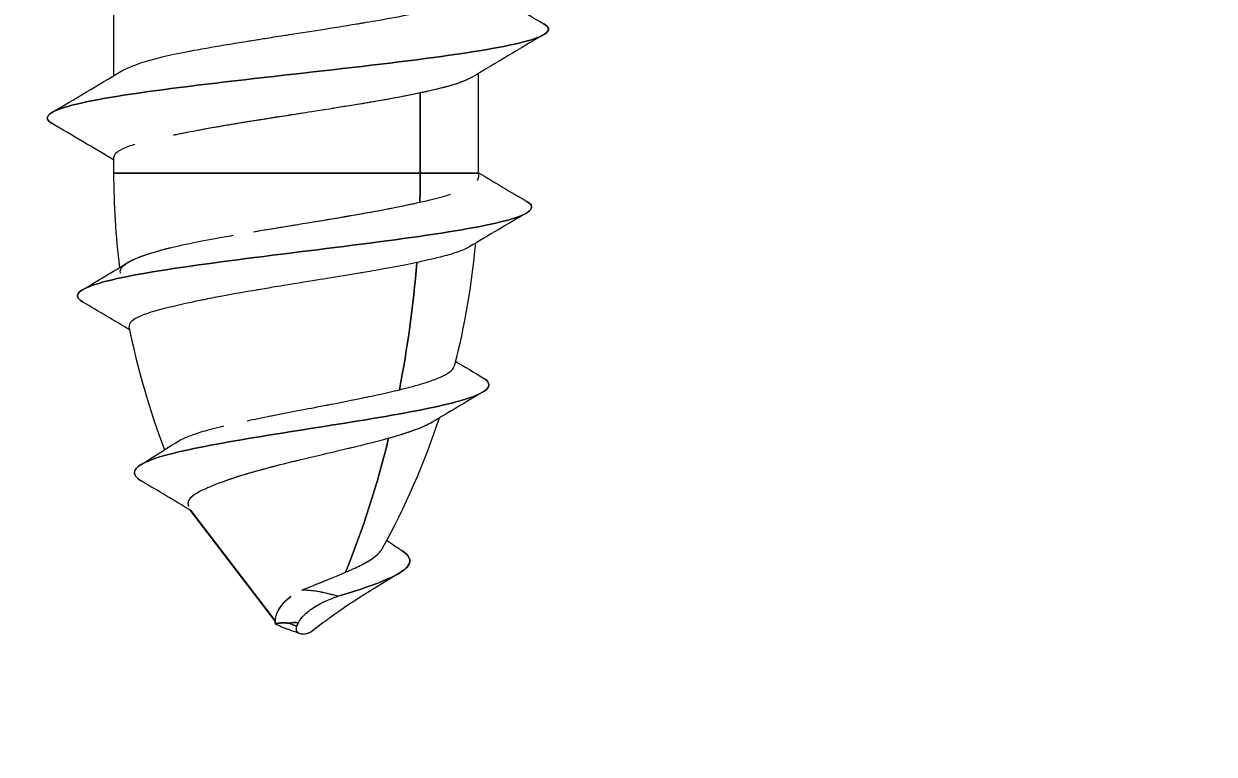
# Model space of a CAD drawing. Header units: inches. Extents: x 10 to 190, y 5 to 37.
# Drawn here: x 97.971 to 98.712, y 23.339 to 23.794 of the extents above; entities that cross this region are included whole.
import ezdxf
from ezdxf import colors
from ezdxf.entities.mleader import LeaderData, LeaderLine
from ezdxf.math import Vec2, Vec3

# ---------------------------------------------------------------- set-up
doc = ezdxf.new("R2010")
doc.units = ezdxf.units.IN
doc.header["$MEASUREMENT"] = 0
doc.styles.add('Tahoma', font='tahoma.ttf')

msp = doc.modelspace()

# ---------------------------------------------------------------- linework, layer by layer
at = {"color": 0, "linetype": 'Continuous', "lineweight": 0, "extrusion": (-1, 6.12323e-17, 0)}
for p, q in [((98.02698, 23.76154), (98.02698, 23.82077)), ((98.06329, 23.77459), (98.06329, 23.77458)), ((98.06329, 23.77458), (98.06329, 23.77459)), ((98.25398, 23.70095), (98.25398, 23.76298)), ((98.21767, 23.70095), (98.21767, 23.75076)), ((98.21767, 23.75076), (98.21767, 23.70095)), ((98.02698, 23.70095), (98.02698, 23.71094)), ((98.21767, 23.70095), (98.02698, 23.70095)), ((98.02698, 23.70095), (98.21767, 23.70095)), ((98.25398, 23.70095), (98.21767, 23.70095)), ((98.21767, 23.70095), (98.25398, 23.70095)), ((98.12776, 23.42071), (98.12785, 23.42073))]:
    msp.add_line(p, q, dxfattribs=at)
msp.add_line((98.12733, 23.42227), (98.07471, 23.49111))
msp.add_circle((101.83282, 27.66838), 6.76088)
at = {"color": 0, "linetype": 'Continuous', "lineweight": 0, "extrusion": (0, 0, -1)}
for centre, start, end in [((-98.51212, 23.70095), 353.04606, 360), ((-97.76885, 23.70095), 185.16645, 194.34115), ((-98.51212, 23.70095), 339.21542, 348.63189), ((-97.76885, 23.70095), 198.31632, 208.83062)]:
    msp.add_arc(centre, 0.48513, start, end, dxfattribs=at)
at = {"color": 0, "linetype": 'Continuous', "lineweight": 0}
for centre, major_axis, ratio, start_param, end_param in [((97.88774, 23.70095), (0, 0.48513), 0.68008, -1.608287, -1.570796), ((97.88774, 23.70095), (0, 0.48513), 0.68008, -1.8525, -1.685841), ((97.88774, 23.70095), (0, 0.48513), 0.68008, -2.108099, -1.917872), ((98.41604, 23.49842), (-0.28831, -0.0799), 0.192451, -0.090168, -0.064586)]:
    msp.add_ellipse(centre, major_axis=major_axis, ratio=ratio, start_param=start_param, end_param=end_param, dxfattribs=at)
at = {"color": 0, "linetype": 'Continuous', "lineweight": 0, "extrusion": (0, 0, -1)}
for centre, major_axis, ratio, start_param, end_param in [((97.88774, 23.70095), (0, -0.48513), 0.68008, -1.570796, -1.533305), ((97.88774, 23.70095), (0, -0.48513), 0.68008, -1.455752, -1.289092), ((97.88774, 23.70095), (0, -0.48513), 0.68008, -1.22372, -1.033494), ((98.1682, 23.42384), (0.02735, 0.00874), 0.462402, -2.398417, -2.245876), ((98.20541, 23.41915), (0.07901, -0.00107), 0.035003, -2.950208, -2.890777), ((99.31901, 24.55685), (1.20548, 1.37483), 0.164648, -2.674024, -2.67129)]:
    msp.add_ellipse(centre, major_axis=major_axis, ratio=ratio, start_param=start_param, end_param=end_param, dxfattribs=at)
at = {"color": 0, "linetype": 'Continuous', "lineweight": 0}
for points in [[(98.25398, 23.81779), (98.2675, 23.80973), (98.28105, 23.80173), (98.29461, 23.79375)], [(98.29456, 23.787), (98.2797, 23.77826), (98.26486, 23.76949), (98.25007, 23.76064)], [(97.98836, 23.73858), (98.00278, 23.74709), (98.01718, 23.75564), (98.03153, 23.76427)], [(98.02698, 23.70903), (98.01417, 23.71664), (98.00133, 23.7242), (97.98847, 23.73175)], [(98.11335, 23.73325), (98.11335, 23.73325), (98.11335, 23.73325), (98.11335, 23.73325)], [(98.11335, 23.73325), (98.11335, 23.73325), (98.11335, 23.73325), (98.11335, 23.73325)], [(98.25398, 23.70113), (98.26396, 23.69515), (98.27395, 23.68921), (98.28396, 23.68328)], [(98.25332, 23.69637), (98.25377, 23.69709), (98.25397, 23.69777), (98.25398, 23.69842)], [(98.25398, 23.70095), (98.25398, 23.70011), (98.25398, 23.69927), (98.25398, 23.69842)], [(98.21744, 23.68277), (98.22246, 23.6839), (98.22981, 23.68557), (98.23654, 23.68777)], [(98.28382, 23.67606), (98.27202, 23.66912), (98.26024, 23.66217), (98.24848, 23.65516)], [(98.00744, 23.62835), (98.01682, 23.63394), (98.02619, 23.63956), (98.03552, 23.64523)], [(98.0369, 23.60335), (98.02718, 23.60913), (98.01743, 23.61488), (98.00768, 23.62061)], [(98.23964, 23.58388), (98.24539, 23.58037), (98.25115, 23.57689), (98.25692, 23.57342)], [(98.2566, 23.56466), (98.24606, 23.55843), (98.23554, 23.55219), (98.22505, 23.54588)], [(98.04368, 23.51947), (98.05095, 23.52399), (98.0582, 23.52855), (98.0654, 23.53317)], [(98.07471, 23.49111), (98.06462, 23.49721), (98.05447, 23.50323), (98.04432, 23.50922)], [(98.19679, 23.47244), (98.19992, 23.47032), (98.20307, 23.46822), (98.20623, 23.46615)], [(98.20459, 23.45207), (98.1901, 23.44331), (98.17542, 23.43448), (98.16193, 23.42463)], [(98.15525, 23.43293), (98.15636, 23.43352), (98.1574, 23.43404), (98.15833, 23.43447)], [(98.15833, 23.43447), (98.16144, 23.43593), (98.16426, 23.43697), (98.16645, 23.43764)], [(98.14891, 23.42898), (98.14958, 23.42947), (98.1503, 23.42997), (98.15105, 23.43046)], [(98.15105, 23.43046), (98.15234, 23.43129), (98.1536, 23.43203), (98.1548, 23.43268)], [(98.12732, 23.42106), (98.12733, 23.42092), (98.12733, 23.42079), (98.12734, 23.42065)], [(98.12888, 23.42088), (98.1283, 23.4208), (98.12778, 23.42071), (98.12734, 23.42065)], [(98.12734, 23.42065), (98.12858, 23.42002), (98.1299, 23.41937), (98.13132, 23.41873)], [(98.14183, 23.42123), (98.13945, 23.42147), (98.13747, 23.42137), (98.13591, 23.42092)], [(98.13591, 23.42092), (98.13757, 23.42029), (98.13923, 23.41967), (98.1409, 23.41905)], [(98.1409, 23.41905), (98.13923, 23.41967), (98.13757, 23.42029), (98.13591, 23.42092)], [(98.1409, 23.41905), (98.14119, 23.41976), (98.1415, 23.42048), (98.14183, 23.42123)], [(98.15733, 23.42128), (98.15481, 23.41944), (98.15221, 23.41749), (98.14978, 23.41548)], [(98.15733, 23.42128), (98.15444, 23.41917), (98.1519, 23.41724), (98.14978, 23.41548)], [(98.16193, 23.42462), (98.16063, 23.42369), (98.1591, 23.42257), (98.15733, 23.42128)], [(98.14272, 23.41438), (98.14008, 23.41535), (98.13745, 23.41631), (98.13479, 23.4173)], [(98.1416, 23.41501), (98.14057, 23.41584), (98.14012, 23.41719), (98.1409, 23.41905)], [(98.14055, 23.41678), (98.14044, 23.41744), (98.14055, 23.41821), (98.1409, 23.41905)], [(98.1416, 23.41501), (98.14102, 23.41548), (98.14067, 23.4161), (98.14055, 23.41678)], [(98.14381, 23.41412), (98.14284, 23.41425), (98.14211, 23.4146), (98.1416, 23.41501)], [(98.1467, 23.41434), (98.14551, 23.41403), (98.14454, 23.41402), (98.14381, 23.41412)], [(98.14978, 23.41548), (98.14881, 23.415), (98.14778, 23.41463), (98.1467, 23.41434)]]:
    msp.add_open_spline(points, degree=3, dxfattribs=at)
for points, knots in [([(98.03153, 23.76427), (98.03259, 23.76495), (98.03357, 23.76539), (98.034, 23.7656), (98.03608, 23.76662), (98.03909, 23.76788), (98.04372, 23.76939), (98.04756, 23.77064), (98.05107, 23.7716), (98.05358, 23.77226), (98.05515, 23.77268), (98.05635, 23.77297), (98.05709, 23.77316), (98.06124, 23.77417), (98.06665, 23.77536), (98.07378, 23.77672), (98.07441, 23.77684), (98.08016, 23.77798), (98.09295, 23.78014), (98.09706, 23.78084), (98.10106, 23.78149), (98.10487, 23.78211), (98.1068, 23.78243), (98.10883, 23.78276), (98.11096, 23.7831), (98.11163, 23.78321), (98.11226, 23.78331), (98.11283, 23.7834), (98.11499, 23.78375), (98.11644, 23.78398), (98.11713, 23.78409), (98.11936, 23.78444), (98.12248, 23.78493), (98.12653, 23.78556), (98.1311, 23.78627), (98.1343, 23.78677), (98.1361, 23.78705), (98.14365, 23.78822), (98.1511, 23.78937), (98.15832, 23.79051), (98.16052, 23.79086), (98.16419, 23.79144), (98.16921, 23.79226), (98.17391, 23.79302), (98.17745, 23.79361), (98.17991, 23.79401), (98.18063, 23.79413), (98.18151, 23.79428), (98.18255, 23.79446), (98.18638, 23.7951), (98.19236, 23.7961), (98.19988, 23.79746), (98.20692, 23.79874), (98.21279, 23.7999), (98.21767, 23.80094)], [0.3421887, 0.3421887, 0.3421887, 0.3421887, 0.375, 0.375, 0.375, 0.4375, 0.4375, 0.4375, 0.4759842, 0.4759842, 0.4759842, 0.5, 0.5, 0.5, 0.5625, 0.5625, 0.5625, 0.625, 0.625, 0.625, 0.6607143, 0.6607143, 0.6607143, 0.6785714, 0.6785714, 0.6785714, 0.6822968, 0.6822968, 0.6822968, 0.6964286, 0.6964286, 0.6964286, 0.7232143, 0.7232143, 0.7232143, 0.75, 0.75, 0.75, 0.8125, 0.8125, 0.8125, 0.84375, 0.84375, 0.84375, 0.875, 0.875, 0.875, 0.8883651, 0.8883651, 0.8883651, 0.9375, 0.9375, 0.9375, 1, 1, 1, 1]), ([(97.98847, 23.73175), (97.98596, 23.73322), (97.985, 23.7347), (97.98752, 23.73986), (97.99976, 23.74354), (98.041, 23.75091), (98.07046, 23.7546), (98.13399, 23.76197), (98.16826, 23.76566), (98.2291, 23.77303), (98.25552, 23.77671), (98.29061, 23.78408), (98.29918, 23.78777), (98.29678, 23.79222), (98.29591, 23.79299), (98.29461, 23.79375)], [0.10764897, 0.10764897, 0.10764897, 0.10764897, 0.10915389, 0.10915389, 0.11291274, 0.11291274, 0.11667158, 0.11667158, 0.12043042, 0.12043042, 0.12418927, 0.12418927, 0.12794811, 0.12794811, 0.12872891, 0.12872891, 0.12872891, 0.12872891]), ([(98.29461, 23.79375), (98.29591, 23.79299), (98.29678, 23.79222), (98.29918, 23.78777), (98.29061, 23.78408), (98.25552, 23.77671), (98.2291, 23.77303), (98.16826, 23.76566), (98.13399, 23.76197), (98.07046, 23.7546), (98.041, 23.75091), (97.99976, 23.74354), (97.98752, 23.73986), (97.985, 23.7347), (97.98596, 23.73322), (97.98847, 23.73175)], [-0.12872891, -0.12872891, -0.12872891, -0.12872891, -0.12794811, -0.12794811, -0.12418927, -0.12418927, -0.12043042, -0.12043042, -0.11667158, -0.11667158, -0.11291274, -0.11291274, -0.10915389, -0.10915389, -0.10764897, -0.10764897, -0.10764897, -0.10764897]), ([(98.25042, 23.76085), (98.24854, 23.75966), (98.24593, 23.7585), (98.24278, 23.75736), (98.23967, 23.75624), (98.23579, 23.75508), (98.23192, 23.75407), (98.22805, 23.75306), (98.22313, 23.75191), (98.21767, 23.75076)], [0.8117206, 0.8117206, 0.8117206, 0.8117206, 0.875, 0.875, 0.875, 0.9375, 0.9375, 0.9375, 1, 1, 1, 1]), ([(98.25007, 23.76064), (98.24873, 23.75984), (98.24675, 23.75885), (98.24364, 23.75768), (98.24121, 23.75677), (98.23869, 23.75597), (98.23633, 23.75528), (98.23497, 23.75489), (98.23367, 23.75453), (98.23246, 23.75421), (98.23174, 23.75402), (98.22959, 23.75344), (98.22546, 23.75248), (98.22257, 23.75181), (98.21993, 23.75123), (98.21767, 23.75076)], [0.8242341, 0.8242341, 0.8242341, 0.8242341, 0.875, 0.875, 0.875, 0.9146028, 0.9146028, 0.9146028, 0.9375, 0.9375, 0.9375, 0.96875, 0.96875, 0.96875, 1, 1, 1, 1]), ([(98.21767, 23.75076), (98.2129, 23.74975), (98.20754, 23.74867), (98.19914, 23.74713), (98.19074, 23.74559), (98.1842, 23.7445), (98.18221, 23.74417), (98.18021, 23.74384), (98.17373, 23.74276), (98.16448, 23.7413), (98.15523, 23.73984), (98.14826, 23.73876), (98.14484, 23.73822), (98.14142, 23.73769), (98.13442, 23.7366), (98.12444, 23.73502), (98.11445, 23.73344), (98.10781, 23.73236), (98.10333, 23.73162), (98.09886, 23.73089), (98.09228, 23.72979), (98.0834, 23.72817), (98.07452, 23.72655), (98.06916, 23.72547), (98.06491, 23.7246), (98.06463, 23.72454), (98.06434, 23.72448), (98.06405, 23.72442)], [0, 0, 0, 0, 0.0625, 0.0625, 0.0625, 0.125, 0.125, 0.125, 0.1875, 0.1875, 0.1875, 0.25, 0.25, 0.25, 0.3125, 0.3125, 0.3125, 0.375, 0.375, 0.375, 0.4375, 0.4375, 0.4375, 0.5, 0.5, 0.5, 0.5042141, 0.5042141, 0.5042141, 0.5042141]), ([(98.21767, 23.75076), (98.21301, 23.74977), (98.20756, 23.74869), (98.20123, 23.74751), (98.19121, 23.74566), (98.18459, 23.74457), (98.18269, 23.74425), (98.18056, 23.74389), (98.17413, 23.74282), (98.16279, 23.74103)], [0, 0, 0, 0, 0.0625, 0.0625, 0.0625, 0.125, 0.125, 0.125, 0.1874488, 0.1874488, 0.1874488, 0.1874488]), ([(98.14364, 23.73804), (98.14311, 23.73795), (98.14259, 23.73787), (98.14208, 23.73779), (98.13911, 23.73733), (98.13564, 23.73679), (98.1317, 23.73617), (98.12821, 23.73562), (98.12474, 23.73507), (98.12132, 23.73453), (98.11927, 23.7342), (98.11643, 23.73375), (98.11283, 23.73317), (98.11228, 23.73308), (98.11172, 23.73299), (98.11114, 23.7329), (98.10767, 23.73234), (98.10438, 23.7318), (98.10126, 23.73128), (98.09836, 23.7308), (98.09174, 23.7297), (98.08245, 23.728), (98.07483, 23.7266), (98.06942, 23.72552), (98.06567, 23.72475), (98.06554, 23.72473), (98.06542, 23.7247), (98.0653, 23.72468)], [0.244908, 0.244908, 0.244908, 0.244908, 0.25, 0.25, 0.25, 0.28125, 0.28125, 0.28125, 0.3125, 0.3125, 0.3125, 0.3396513, 0.3396513, 0.3396513, 0.34375, 0.34375, 0.34375, 0.375, 0.375, 0.375, 0.4375, 0.4375, 0.4375, 0.5, 0.5, 0.5, 0.5013727, 0.5013727, 0.5013727, 0.5013727]), ([(98.03999, 23.71874), (98.03761, 23.71803), (98.03462, 23.71704), (98.03202, 23.71577), (98.03001, 23.7148), (98.02855, 23.71381), (98.02774, 23.7128), (98.0276, 23.71263), (98.02743, 23.7124), (98.02728, 23.71211), (98.02712, 23.71179), (98.02698, 23.7114), (98.02698, 23.71094)], [0.625, 0.625, 0.625, 0.625, 0.6875, 0.6875, 0.6875, 0.75, 0.75, 0.75, 0.7712902, 0.7712902, 0.7712902, 0.7952598, 0.7952598, 0.7952598, 0.7952598]), ([(98.00768, 23.62061), (98.00484, 23.62227), (98.00373, 23.62394), (98.0062, 23.62929), (98.01713, 23.63298), (98.05414, 23.64035), (98.08065, 23.64403), (98.13805, 23.6514), (98.16914, 23.65509), (98.22457, 23.66246), (98.24876, 23.66615), (98.28087, 23.67352), (98.2887, 23.6772), (98.28622, 23.68169), (98.28531, 23.68249), (98.28396, 23.68328)], [0.06986645, 0.06986645, 0.06986645, 0.06986645, 0.07156545, 0.07156545, 0.07532429, 0.07532429, 0.07908314, 0.07908314, 0.08284198, 0.08284198, 0.08660083, 0.08660083, 0.09035967, 0.09035967, 0.0911743, 0.0911743, 0.0911743, 0.0911743]), ([(98.28396, 23.68328), (98.28531, 23.68249), (98.28622, 23.68169), (98.2887, 23.6772), (98.28087, 23.67352), (98.24876, 23.66615), (98.22457, 23.66246), (98.16914, 23.65509), (98.13805, 23.6514), (98.08065, 23.64403), (98.05414, 23.64035), (98.01713, 23.63298), (98.0062, 23.62929), (98.00373, 23.62394), (98.00484, 23.62227), (98.00768, 23.62061)], [-0.0911743, -0.0911743, -0.0911743, -0.0911743, -0.09035967, -0.09035967, -0.08660083, -0.08660083, -0.08284198, -0.08284198, -0.07908314, -0.07908314, -0.07532429, -0.07532429, -0.07156545, -0.07156545, -0.06986645, -0.06986645, -0.06986645, -0.06986645]), ([(98.11388, 23.66441), (98.11452, 23.66452), (98.11517, 23.66463), (98.11583, 23.66474), (98.12186, 23.66575), (98.12916, 23.66696), (98.13768, 23.66835), (98.14514, 23.66957), (98.15243, 23.67077), (98.15941, 23.67194), (98.15953, 23.67196), (98.16693, 23.67317), (98.18047, 23.67557), (98.18142, 23.67573), (98.1829, 23.676), (98.18488, 23.67635), (98.18843, 23.67699), (98.19362, 23.67792), (98.20001, 23.67916), (98.20692, 23.68049), (98.21267, 23.68169), (98.21744, 23.68277)], [0.6982106, 0.6982106, 0.6982106, 0.6982106, 0.7033583, 0.7033583, 0.7033583, 0.75, 0.75, 0.75, 0.8125, 0.8125, 0.8125, 0.875, 0.875, 0.875, 0.8973932, 0.8973932, 0.8973932, 0.9375, 0.9375, 0.9375, 1, 1, 1, 1]), ([(98.11512, 23.66462), (98.11908, 23.66529), (98.12281, 23.66591), (98.12638, 23.6665), (98.13378, 23.66772), (98.14217, 23.66908), (98.15102, 23.67055), (98.16189, 23.67234), (98.17207, 23.67408), (98.18072, 23.67561), (98.18264, 23.67595), (98.18448, 23.67628), (98.18661, 23.67666), (98.19452, 23.67809), (98.20204, 23.67951), (98.20863, 23.68087), (98.21177, 23.68152), (98.21471, 23.68215), (98.21744, 23.68277)], [0.6798564, 0.6798564, 0.6798564, 0.6798564, 0.7142857, 0.7142857, 0.7142857, 0.7857143, 0.7857143, 0.7857143, 0.8733901, 0.8733901, 0.8733901, 0.8928571, 0.8928571, 0.8928571, 0.9654359, 0.9654359, 0.9654359, 1, 1, 1, 1]), ([(98.03552, 23.64523), (98.03629, 23.6457), (98.03706, 23.6461), (98.03771, 23.64643), (98.03994, 23.64756), (98.04298, 23.64883), (98.04724, 23.65027), (98.04727, 23.65028), (98.04871, 23.65079), (98.0521, 23.65181), (98.05403, 23.65238), (98.05575, 23.65286), (98.05716, 23.65324), (98.05856, 23.65362), (98.05965, 23.6539), (98.06037, 23.65409), (98.06437, 23.6551), (98.06966, 23.65631), (98.07674, 23.65773), (98.08173, 23.65873), (98.08792, 23.6599), (98.09552, 23.66124), (98.09693, 23.66149), (98.09881, 23.66182), (98.1012, 23.66224)], [0.3500353, 0.3500353, 0.3500353, 0.3500353, 0.375, 0.375, 0.375, 0.4375, 0.4375, 0.4375, 0.4625, 0.4625, 0.4625, 0.4813675, 0.4813675, 0.4813675, 0.5, 0.5, 0.5, 0.5625, 0.5625, 0.5625, 0.625, 0.625, 0.625, 0.6559796, 0.6559796, 0.6559796, 0.6559796]), ([(98.03102, 23.63874), (98.03102, 23.63875), (98.03102, 23.63875), (98.03102, 23.63876), (98.0306, 23.64035), (98.03127, 23.64195), (98.03325, 23.64362), (98.03433, 23.64454), (98.03584, 23.64547), (98.03752, 23.64633), (98.03989, 23.64755), (98.04303, 23.64883), (98.04669, 23.65008), (98.04851, 23.6507), (98.05049, 23.65134), (98.05355, 23.65223), (98.05662, 23.65312), (98.05906, 23.65376), (98.06081, 23.6542), (98.06116, 23.65428), (98.06152, 23.65437), (98.06189, 23.65446)], [0.2498258, 0.2498258, 0.2498258, 0.2498258, 0.25, 0.25, 0.25, 0.3308546, 0.3308546, 0.3308546, 0.375, 0.375, 0.375, 0.4375, 0.4375, 0.4375, 0.46875, 0.46875, 0.46875, 0.5, 0.5, 0.5, 0.5062439, 0.5062439, 0.5062439, 0.5062439]), ([(98.24848, 23.65516), (98.24708, 23.65433), (98.24499, 23.65331), (98.24166, 23.65209), (98.23969, 23.65138), (98.2376, 23.65071), (98.2355, 23.6501), (98.23376, 23.64958), (98.23201, 23.64911), (98.2303, 23.64867), (98.2242, 23.6471), (98.21881, 23.64596), (98.21549, 23.64526)], [0.8198428, 0.8198428, 0.8198428, 0.8198428, 0.875, 0.875, 0.875, 0.9090879, 0.9090879, 0.9090879, 0.9375, 0.9375, 0.9375, 1, 1, 1, 1]), ([(98.21549, 23.64526), (98.21085, 23.64429), (98.20529, 23.64319), (98.19869, 23.64197), (98.19213, 23.64076), (98.18694, 23.63986), (98.18358, 23.63929), (98.18191, 23.639), (98.18069, 23.63879), (98.17992, 23.63867), (98.17317, 23.63753), (98.1664, 23.63643), (98.15976, 23.63536), (98.15439, 23.6345), (98.14743, 23.63338), (98.13897, 23.632), (98.13629, 23.63156), (98.13232, 23.63092), (98.12713, 23.63006), (98.12379, 23.6295), (98.12032, 23.62893), (98.11674, 23.62832), (98.11634, 23.62826), (98.11593, 23.62819), (98.11553, 23.62812), (98.10987, 23.62716), (98.10421, 23.62617), (98.09867, 23.62516), (98.0963, 23.62472), (98.09318, 23.62414), (98.08945, 23.62342), (98.08519, 23.62259), (98.08236, 23.622), (98.08073, 23.62167), (98.07386, 23.62024), (98.0688, 23.6191), (98.06504, 23.61822), (98.06397, 23.61797), (98.06255, 23.61764), (98.06086, 23.61724), (98.0598, 23.61698), (98.05864, 23.61669), (98.0574, 23.61638), (98.05738, 23.61637), (98.05548, 23.61592), (98.05233, 23.615), (98.04801, 23.61375), (98.04512, 23.61267), (98.0431, 23.61177), (98.04138, 23.61101), (98.03918, 23.60991), (98.03776, 23.60847), (98.03727, 23.60798), (98.03689, 23.60747), (98.03667, 23.60694), (98.03646, 23.60642), (98.03639, 23.60588), (98.0365, 23.60533)], [0, 0, 0, 0, 0.0625, 0.0625, 0.0625, 0.1042978, 0.1042978, 0.1042978, 0.125, 0.125, 0.125, 0.1875, 0.1875, 0.1875, 0.25, 0.25, 0.25, 0.2857143, 0.2857143, 0.2857143, 0.3178157, 0.3178157, 0.3178157, 0.3214286, 0.3214286, 0.3214286, 0.375, 0.375, 0.375, 0.40625, 0.40625, 0.40625, 0.4375, 0.4375, 0.4375, 0.5, 0.5, 0.5, 0.5219897, 0.5219897, 0.5219897, 0.5357143, 0.5357143, 0.5357143, 0.5625, 0.5625, 0.5625, 0.625, 0.625, 0.625, 0.6875, 0.6875, 0.6875, 0.7176111, 0.7176111, 0.7176111, 0.7471729, 0.7471729, 0.7471729, 0.7471729]), ([(98.20467, 23.56609), (98.20842, 23.567), (98.21333, 23.56825), (98.21853, 23.56982), (98.22039, 23.57038), (98.22219, 23.57096), (98.22391, 23.57155), (98.22576, 23.57219), (98.2275, 23.57284), (98.22911, 23.57352), (98.23259, 23.57497), (98.23464, 23.57618), (98.23596, 23.57716), (98.23721, 23.57809), (98.23849, 23.5793), (98.23887, 23.58079)], [0, 0, 0, 0, 0.0625, 0.0625, 0.0625, 0.0926505, 0.0926505, 0.0926505, 0.125, 0.125, 0.125, 0.1875, 0.1875, 0.1875, 0.2493517, 0.2493517, 0.2493517, 0.2493517]), ([(98.04432, 23.50922), (98.04262, 23.51022), (98.04137, 23.51122), (98.03712, 23.51685), (98.04395, 23.52147), (98.07579, 23.52978), (98.09636, 23.53347), (98.14125, 23.54084), (98.1658, 23.54452), (98.20995, 23.55189), (98.22942, 23.55558), (98.25543, 23.56295), (98.26189, 23.56664), (98.25974, 23.57135), (98.25863, 23.57239), (98.25692, 23.57342)], [0.03199958, 0.03199958, 0.03199958, 0.03199958, 0.03301887, 0.03301887, 0.03773585, 0.03773585, 0.04149469, 0.04149469, 0.04525354, 0.04525354, 0.04901238, 0.04901238, 0.05277123, 0.05277123, 0.05382314, 0.05382314, 0.05382314, 0.05382314]), ([(98.25692, 23.57342), (98.25863, 23.57239), (98.25974, 23.57135), (98.26189, 23.56664), (98.25543, 23.56295), (98.22942, 23.55558), (98.20995, 23.55189), (98.1658, 23.54452), (98.14125, 23.54084), (98.09636, 23.53347), (98.07579, 23.52978), (98.04395, 23.52147), (98.03712, 23.51685), (98.04137, 23.51122), (98.04262, 23.51022), (98.04432, 23.50922)], [-0.05382314, -0.05382314, -0.05382314, -0.05382314, -0.05277123, -0.05277123, -0.04901238, -0.04901238, -0.04525354, -0.04525354, -0.04149469, -0.04149469, -0.03773585, -0.03773585, -0.03301887, -0.03301887, -0.03199958, -0.03199958, -0.03199958, -0.03199958]), ([(98.10992, 23.54687), (98.11242, 23.54739), (98.11669, 23.54828), (98.12301, 23.54955), (98.12392, 23.54973), (98.12488, 23.54992), (98.12589, 23.55012), (98.13132, 23.5512), (98.13687, 23.55227), (98.14246, 23.55334), (98.14687, 23.55418), (98.1525, 23.55526), (98.15927, 23.55657), (98.15978, 23.55667), (98.16539, 23.55774), (98.17553, 23.55977), (98.17629, 23.55993), (98.17746, 23.56016), (98.17903, 23.56048), (98.18182, 23.56105), (98.18585, 23.56187), (98.19088, 23.56295), (98.19633, 23.56412), (98.20089, 23.56517), (98.20467, 23.56609)], [0.625, 0.625, 0.625, 0.625, 0.6795775, 0.6795775, 0.6795775, 0.6875, 0.6875, 0.6875, 0.75, 0.75, 0.75, 0.8125, 0.8125, 0.8125, 0.875, 0.875, 0.875, 0.8975538, 0.8975538, 0.8975538, 0.9375, 0.9375, 0.9375, 1, 1, 1, 1]), ([(98.22532, 23.54604), (98.22402, 23.54524), (98.22251, 23.54445), (98.22063, 23.54359), (98.21737, 23.5421), (98.21313, 23.54054), (98.20854, 23.53907), (98.20514, 23.53798), (98.20157, 23.53693), (98.198, 23.53594)], [0.8336456, 0.8336456, 0.8336456, 0.8336456, 0.875, 0.875, 0.875, 0.9467142, 0.9467142, 0.9467142, 1, 1, 1, 1]), ([(98.22505, 23.54588), (98.22396, 23.54523), (98.22262, 23.54451), (98.22097, 23.54375), (98.21929, 23.54297), (98.21753, 23.54224), (98.21578, 23.54158), (98.21416, 23.54096), (98.21255, 23.5404), (98.21101, 23.53988), (98.20616, 23.53824), (98.20157, 23.53693), (98.198, 23.53594)], [0.8425392, 0.8425392, 0.8425392, 0.8425392, 0.875, 0.875, 0.875, 0.9075007, 0.9075007, 0.9075007, 0.9375, 0.9375, 0.9375, 1, 1, 1, 1]), ([(98.0654, 23.53317), (98.06766, 23.53463), (98.07019, 23.53581), (98.07236, 23.53672), (98.07404, 23.53743), (98.07584, 23.5381), (98.07774, 23.53875), (98.0793, 23.53928), (98.08093, 23.5398), (98.08259, 23.54029), (98.08556, 23.54117), (98.08965, 23.54228), (98.09535, 23.54364), (98.09535, 23.54364), (98.09536, 23.54364), (98.09536, 23.54364)], [0.378452, 0.378452, 0.378452, 0.378452, 0.4375, 0.4375, 0.4375, 0.471804, 0.471804, 0.471804, 0.5, 0.5, 0.5, 0.5625, 0.5625, 0.5625, 0.5625726, 0.5625726, 0.5625726, 0.5625726]), ([(98.198, 23.53594), (98.19456, 23.53498), (98.19056, 23.53391), (98.18594, 23.53274), (98.1823, 23.53181), (98.17854, 23.53088), (98.17473, 23.52996), (98.17408, 23.5298), (98.17342, 23.52965), (98.17277, 23.52949), (98.17063, 23.52898), (98.16832, 23.52843), (98.16584, 23.52785), (98.16442, 23.52752), (98.16206, 23.52696), (98.15873, 23.52618), (98.15378, 23.52503), (98.14899, 23.52391), (98.14443, 23.52282), (98.14118, 23.52204), (98.13634, 23.52088), (98.1302, 23.51934), (98.12854, 23.51892), (98.1269, 23.51851), (98.12527, 23.51809), (98.12462, 23.51792), (98.12397, 23.51775), (98.12333, 23.51759), (98.12152, 23.51711), (98.11927, 23.51652), (98.11667, 23.5158), (98.11394, 23.51504), (98.10956, 23.51381), (98.10423, 23.5121), (98.0991, 23.51045), (98.09569, 23.5092), (98.09344, 23.50835), (98.09117, 23.5075), (98.08912, 23.5067), (98.08727, 23.50593), (98.0863, 23.50553), (98.08539, 23.50514), (98.08454, 23.50477), (98.08232, 23.50379), (98.07996, 23.50266), (98.07792, 23.5014), (98.07727, 23.50099), (98.07643, 23.50045), (98.07562, 23.49976), (98.07463, 23.49894), (98.07423, 23.49839), (98.07403, 23.49812), (98.07317, 23.49695), (98.07293, 23.49582), (98.07314, 23.49473), (98.0732, 23.49442), (98.07331, 23.49406), (98.07351, 23.49364)], [0, 0, 0, 0, 0.0625, 0.0625, 0.0625, 0.1158571, 0.1158571, 0.1158571, 0.125, 0.125, 0.125, 0.15625, 0.15625, 0.15625, 0.1875, 0.1875, 0.1875, 0.25, 0.25, 0.25, 0.3125, 0.3125, 0.3125, 0.3348726, 0.3348726, 0.3348726, 0.34375, 0.34375, 0.34375, 0.375, 0.375, 0.375, 0.4375, 0.4375, 0.4375, 0.5, 0.5, 0.5, 0.5409445, 0.5409445, 0.5409445, 0.5625, 0.5625, 0.5625, 0.625, 0.625, 0.625, 0.65625, 0.65625, 0.65625, 0.6875, 0.6875, 0.6875, 0.75, 0.75, 0.75, 0.7709624, 0.7709624, 0.7709624, 0.7709624]), ([(98.14443, 23.52282), (98.13697, 23.52104), (98.12957, 23.5192), (98.12254, 23.51733), (98.11342, 23.5149), (98.10493, 23.5124), (98.09767, 23.50988), (98.09621, 23.50937), (98.0948, 23.50886), (98.09344, 23.50835)], [0.25, 0.25, 0.25, 0.25, 0.3476611, 0.3476611, 0.3476611, 0.4744341, 0.4744341, 0.4744341, 0.5, 0.5, 0.5, 0.5]), ([(98.07675, 23.50063), (98.07514, 23.49949), (98.07403, 23.49835), (98.07348, 23.4972), (98.07309, 23.49639), (98.07298, 23.49557), (98.07314, 23.49473), (98.07321, 23.49437), (98.07334, 23.49401), (98.07351, 23.49364)], [0.6397109, 0.6397109, 0.6397109, 0.6397109, 0.7045485, 0.7045485, 0.7045485, 0.75, 0.75, 0.75, 0.7695749, 0.7695749, 0.7695749, 0.7695749]), ([(98.16645, 23.43764), (98.1721, 23.43937), (98.17762, 23.44111), (98.19637, 23.44747), (98.20692, 23.4521), (98.2123, 23.45986), (98.21101, 23.463), (98.20623, 23.46615)], [0.007664053, 0.007664053, 0.007664053, 0.007664053, 0.009433962, 0.009433962, 0.014150943, 0.014150943, 0.017355545, 0.017355545, 0.017355545, 0.017355545]), ([(98.20623, 23.46615), (98.21101, 23.463), (98.2123, 23.45986), (98.20692, 23.4521), (98.19637, 23.44747), (98.17762, 23.44111), (98.1721, 23.43937), (98.16645, 23.43764)], [-0.017355545, -0.017355545, -0.017355545, -0.017355545, -0.014150943, -0.014150943, -0.009433962, -0.009433962, -0.007664053, -0.007664053, -0.007664053, -0.007664053]), ([(98.17118, 23.45265), (98.17429, 23.45399), (98.17744, 23.45541), (98.18021, 23.45679), (98.18299, 23.45818), (98.18542, 23.45955), (98.18732, 23.46081), (98.18964, 23.46234), (98.19147, 23.46383), (98.19282, 23.46549), (98.19322, 23.46599), (98.19356, 23.4665), (98.19385, 23.46701)], [0, 0, 0, 0, 0.0625, 0.0625, 0.0625, 0.125, 0.125, 0.125, 0.201483, 0.201483, 0.201483, 0.2244007, 0.2244007, 0.2244007, 0.2244007]), ([(98.18043, 23.4569), (98.18043, 23.4569), (98.18043, 23.4569), (98.18043, 23.4569), (98.18249, 23.45793), (98.18509, 23.4593), (98.18765, 23.46103), (98.18885, 23.46184), (98.19078, 23.46317), (98.19242, 23.46503), (98.19276, 23.46541), (98.19312, 23.46585), (98.19345, 23.46635), (98.19362, 23.46661), (98.19379, 23.46688), (98.19394, 23.46717)], [0.0624808, 0.0624808, 0.0624808, 0.0624808, 0.0625, 0.0625, 0.0625, 0.125, 0.125, 0.125, 0.1875, 0.1875, 0.1875, 0.2133977, 0.2133977, 0.2133977, 0.2266291, 0.2266291, 0.2266291, 0.2266291]), ([(98.14405, 23.44142), (98.14723, 23.4428), (98.15048, 23.44415), (98.15372, 23.44547), (98.15702, 23.44682), (98.1603, 23.44814), (98.16348, 23.44944), (98.16614, 23.45052), (98.16873, 23.4516), (98.17118, 23.45265)], [0, 0, 0, 0, 0.348333, 0.348333, 0.348333, 0.703031, 0.703031, 0.703031, 1, 1, 1, 1]), ([(98.14405, 23.44142), (98.14888, 23.44351), (98.15367, 23.44543), (98.158, 23.44718), (98.15984, 23.44793), (98.16446, 23.44975), (98.17118, 23.45265)], [0, 0, 0, 0, 0.5, 0.5, 0.5, 1, 1, 1, 1]), ([(98.12734, 23.42065), (98.12725, 23.42286), (98.12761, 23.42501), (98.1284, 23.42701), (98.12933, 23.42939), (98.13082, 23.43166), (98.13276, 23.43372), (98.13399, 23.43503), (98.13543, 23.43629), (98.13703, 23.43745)], [0.000043446, 0.000043446, 0.000043446, 0.000043446, 0.000260625, 0.000260625, 0.000260625, 0.0005178201, 0.0005178201, 0.0005178201, 0.0006820747, 0.0006820747, 0.0006820747, 0.0006820747]), ([(98.13703, 23.43745), (98.13637, 23.43697), (98.13572, 23.43647), (98.1351, 23.43594), (98.13408, 23.43508), (98.13314, 23.43416), (98.13227, 23.43318), (98.13208, 23.43297), (98.13189, 23.43275), (98.13171, 23.43253)], [0.0002162365, 0.0002162365, 0.0002162365, 0.0002162365, 0.0002888449, 0.0002888449, 0.0002888449, 0.0004065017, 0.0004065017, 0.0004065017, 0.000432473, 0.000432473, 0.000432473, 0.000432473]), ([(98.14183, 23.42123), (98.14246, 23.42264), (98.14355, 23.42422), (98.14533, 23.42596), (98.14686, 23.42747), (98.14876, 23.42897), (98.15105, 23.43046), (98.15336, 23.43196), (98.15583, 23.4333), (98.15833, 23.43447), (98.16124, 23.43583), (98.16402, 23.43689), (98.16645, 23.43764)], [0, 0, 0, 0, 0.0002243525, 0.0002243525, 0.0002243525, 0.000448705, 0.000448705, 0.000448705, 0.0006730576, 0.0006730576, 0.0006730576, 0.0008974101, 0.0008974101, 0.0008974101, 0.0008974101]), ([(98.16645, 23.43764), (98.16233, 23.43885), (98.15849, 23.43976), (98.15499, 23.44039), (98.15098, 23.4411), (98.1473, 23.44144), (98.14405, 23.44142)], [0, 0, 0, 0, 0.0003495689, 0.0003495689, 0.0003495689, 0.0006991378, 0.0006991378, 0.0006991378, 0.0006991378]), ([(98.16645, 23.43764), (98.16319, 23.43859), (98.15988, 23.43944), (98.15477, 23.44044), (98.15302, 23.44073), (98.14948, 23.44118), (98.14768, 23.44134), (98.14526, 23.44142), (98.14465, 23.44142), (98.14405, 23.44142)], [0.005519479, 0.005519479, 0.005519479, 0.005519479, 0.005783456, 0.005783456, 0.0059186472, 0.0059186472, 0.0060538385, 0.0060538385, 0.006098043, 0.006098043, 0.006098043, 0.006098043]), ([(98.13171, 23.43253), (98.13109, 23.43177), (98.13054, 23.43102), (98.13007, 23.43027), (98.12941, 23.42923), (98.12888, 23.4282), (98.12847, 23.42718), (98.12843, 23.42708), (98.12839, 23.42699), (98.12835, 23.42689)], [0.000432473, 0.000432473, 0.000432473, 0.000432473, 0.000518868, 0.000518868, 0.000518868, 0.0006375771, 0.0006375771, 0.0006375771, 0.0006487095, 0.0006487095, 0.0006487095, 0.0006487095]), ([(98.12733, 23.42227), (98.12733, 23.42217), (98.12732, 23.42206), (98.12732, 23.42196), (98.12731, 23.42178), (98.12731, 23.42162), (98.12731, 23.42147)], [0.00081088685, 0.00081088685, 0.00081088685, 0.00081088685, 0.0008204939, 0.0008204939, 0.0008204939, 0.00083791641, 0.00083791641, 0.00083791641, 0.00083791641]), ([(98.12731, 23.42147), (98.12732, 23.42136), (98.12732, 23.42129), (98.12732, 23.42126), (98.12732, 23.42125), (98.12732, 23.42119), (98.12732, 23.42106)], [0.00083791641, 0.00083791641, 0.00083791641, 0.00083791641, 0.0008446738, 0.0008446738, 0.0008446738, 0.00085143119, 0.00085143119, 0.00085143119, 0.00085143119]), ([(98.12734, 23.42065), (98.12743, 23.42066), (98.1275, 23.42067), (98.12756, 23.42068), (98.1276, 23.42069), (98.12764, 23.42069), (98.12766, 23.4207), (98.12767, 23.4207), (98.12767, 23.4207), (98.12768, 23.4207), (98.12769, 23.4207), (98.12771, 23.42071), (98.12776, 23.42071)], [0.0013823797, 0.0013823797, 0.0013823797, 0.0013823797, 0.00139352685, 0.00139352685, 0.00139352685, 0.00140337514, 0.00140337514, 0.00140337514, 0.00140829928, 0.00140829928, 0.00140829928, 0.00141322343, 0.00141322343, 0.00141322343, 0.00141322343]), ([(98.12888, 23.42088), (98.129, 23.42089), (98.12912, 23.4209), (98.12924, 23.42092), (98.12957, 23.42095), (98.12993, 23.42098), (98.13032, 23.42101), (98.13051, 23.42103), (98.1307, 23.42104), (98.13091, 23.42105)], [0.00148107964, 0.00148107964, 0.00148107964, 0.00148107964, 0.00150100428, 0.00150100428, 0.00150100428, 0.00155410833, 0.00155410833, 0.00155410833, 0.00157977959, 0.00157977959, 0.00157977959, 0.00157977959]), ([(98.13091, 23.42105), (98.13059, 23.42103), (98.1303, 23.42101), (98.13002, 23.42099), (98.1296, 23.42096), (98.12922, 23.42092), (98.12888, 23.42088)], [0.00018679759, 0.00018679759, 0.00018679759, 0.00018679759, 0.00022541728, 0.00022541728, 0.00022541728, 0.00028288431, 0.00028288431, 0.00028288431, 0.00028288431]), ([(98.13591, 23.42092), (98.135, 23.421), (98.13415, 23.42105), (98.13337, 23.42107), (98.13246, 23.4211), (98.13163, 23.42108), (98.13091, 23.42105)], [-0.0000053759, -0.0000053759, -0.0000053759, -0.0000053759, 0.0000829667, 0.0000829667, 0.0000829667, 0.0001867976, 0.0001867976, 0.0001867976, 0.0001867976]), ([(98.13091, 23.42105), (98.13106, 23.42105), (98.13121, 23.42106), (98.13137, 23.42107), (98.13203, 23.42109), (98.13272, 23.42109), (98.13343, 23.42107), (98.13407, 23.42105), (98.13474, 23.42102), (98.13542, 23.42096), (98.13558, 23.42095), (98.13574, 23.42093), (98.13591, 23.42092)], [0.0015797796, 0.0015797796, 0.0015797796, 0.0015797796, 0.0015992603, 0.0015992603, 0.0015992603, 0.0016823755, 0.0016823755, 0.0016823755, 0.0017591716, 0.0017591716, 0.0017591716, 0.0017771795, 0.0017771795, 0.0017771795, 0.0017771795]), ([(98.13591, 23.42092), (98.13629, 23.42103), (98.1367, 23.42112), (98.13768, 23.42128), (98.13826, 23.42133), (98.13945, 23.42137), (98.14007, 23.42136), (98.14107, 23.4213), (98.14145, 23.42127), (98.14183, 23.42123)], [-0.006307656, -0.006307656, -0.006307656, -0.006307656, -0.0062566253, -0.0062566253, -0.0061890297, -0.0061890297, -0.0061214341, -0.0061214341, -0.006080853, -0.006080853, -0.006080853, -0.006080853]), ([(98.14183, 23.42123), (98.14195, 23.4215), (98.14209, 23.42177), (98.14225, 23.42206), (98.14288, 23.42321), (98.14387, 23.42453), (98.14533, 23.42596)], [0, 0, 0, 0, 0.0000448764, 0.0000448764, 0.0000448764, 0.0002243525, 0.0002243525, 0.0002243525, 0.0002243525]), ([(98.13132, 23.41873), (98.13165, 23.41859), (98.13198, 23.41844), (98.13232, 23.4183), (98.13314, 23.41794), (98.13396, 23.41761), (98.13479, 23.4173)], [0.00030307292, 0.00030307292, 0.00030307292, 0.00030307292, 0.00033073964, 0.00033073964, 0.00033073964, 0.00039891756, 0.00039891756, 0.00039891756, 0.00039891756]), ([(98.14978, 23.41548), (98.14959, 23.41538), (98.14939, 23.41529), (98.14901, 23.41512), (98.14882, 23.41505), (98.14844, 23.4149), (98.14825, 23.41482), (98.14767, 23.41462), (98.14728, 23.4145), (98.14682, 23.41438), (98.14676, 23.41436), (98.1467, 23.41434)], [0.005486904, 0.005486904, 0.005486904, 0.005486904, 0.00550456377, 0.00550456377, 0.00552075258, 0.00552075258, 0.00553694138, 0.00553694138, 0.00556931899, 0.00556931899, 0.005574402, 0.005574402, 0.005574402, 0.005574402])]:
    msp.add_open_spline(points, degree=3, knots=knots, dxfattribs=at)

# ---------------------------------------------------------------- leaders
ml = msp.add_multileader_mtext('Standard')
ml.set_content('5/16" STAINLESS STEEL LAG BOLT OR STRUCTURAL SCREW WITH 2-1/2" MIN. EMBEDMENT AND FLAT WASHER', color=256, style='Tahoma')
ml.set_leader_properties()
ml.build(insert=Vec2(0, 0))
ml.multileader.update_dxf_attribs({"dogleg_length": 0.36, "arrow_head_size": 0.34375, "scale": 4})
ctx = ml.context
ctx.base_point, ctx.scale, ctx.char_height, ctx.arrow_head_size, ctx.landing_gap_size, ctx.plane_origin = Vec3(69.73165, 24.0131), 4, 0.34375, 0.34375, 0.495, Vec3(62.71891, 27.2986)
notes = []
notes.append((ctx, [(0, (1, 1, 0), (67.75165, 24.0131), (1, 0), 1.98, [(0, [(61.5794, 22.87559)], 0, [])])]))
ctx.mtext.insert, ctx.mtext.width, ctx.mtext.flow_direction = Vec3(70.22665, 24.18809), 7.5774585, 5
for ctx, leaders in notes:
    for number, flags, end, landing, length, lines in leaders:
        leader = LeaderData()
        leader.index, (leader.has_last_leader_line, leader.has_dogleg_vector, leader.attachment_direction) = number, flags
        leader.last_leader_point, leader.dogleg_vector, leader.dogleg_length = Vec3(end), Vec3(landing), length
        for number, points, colour, breaks in lines:
            line = LeaderLine()
            line.index, line.vertices, line.color, line.breaks = number, Vec3.list(points), colors.encode_raw_color(colour), breaks
            leader.lines.append(line)
        ctx.leaders.append(leader)

doc.saveas('drawing.dxf')
